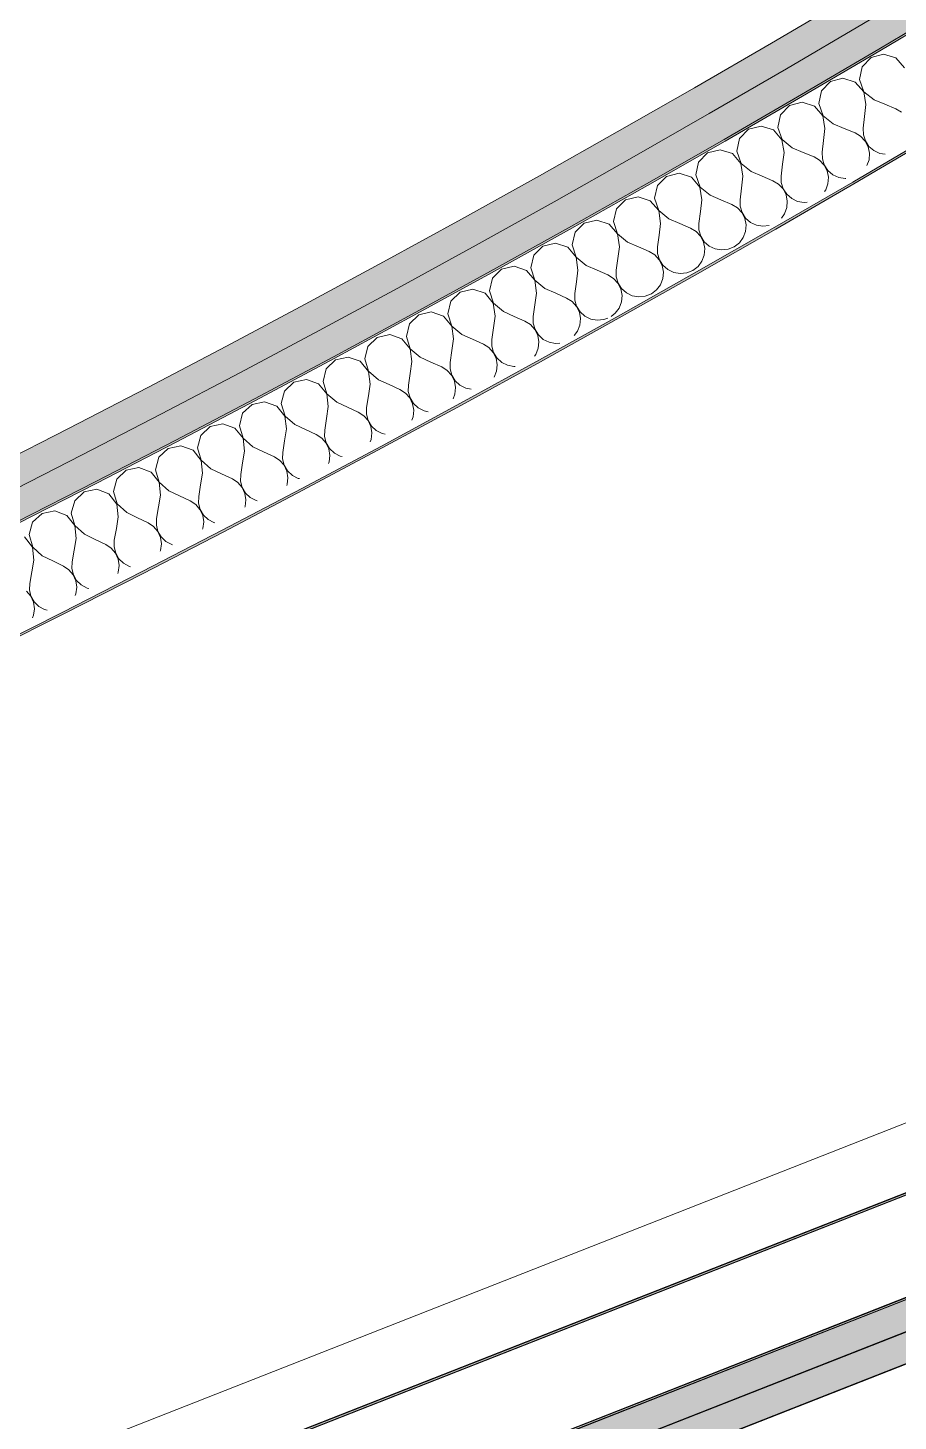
# Model space of a CAD drawing. Header units: millimetres. Extents: x -50172 to 74273, y -80883 to 11206.
# Drawn here: x -23539 to -23101, y -50512 to -49812 of the extents above; entities that cross this region are included whole.
import ezdxf
from ezdxf.enums import TextEntityAlignment as Align

# ---------------------------------------------------------------- set-up
doc = ezdxf.new("R2010")
doc.units = ezdxf.units.MM
doc.header["$MEASUREMENT"] = 0
for name, color, linetype in [('A-25-M_Wall_Int', 7, 'Continuous'), ('New_A-25-M_Wall_Int', 7, 'Continuous'), ('New_A-35-M_FFE-Zone', 7, 'Continuous')]:
    doc.layers.add(name, color=color, linetype=linetype)
for name, color, linetype, lineweight in [('A-25-M_Wall_Int_Pen_No__1', 7, 'Continuous', 13), ('New_A-25-M_Wall_Int_Pen_No__1', 7, 'Continuous', 13), ('New_A-25-M_Wall_Int_Pen_No__150', 7, 'Continuous', 0), ('New_ArchiCAD Zone Stamps_Pen_No__9', 7, 'Continuous', 13)]:
    doc.layers.add(name, color=color, linetype=linetype, lineweight=lineweight)
for name, color, linetype, lineweight, true_color in [('A-25-M_Wall_Int_Pen_No__107', 7, 'Continuous', 15, 0xa6a6a6), ('A-25-M_Wall_Int_Pen_No__81', 7, 'Continuous', 20, 0x6a6a6a), ('New_A-25-M_Wall_Int_Pen_No__107', 7, 'Continuous', 15, 0xa6a6a6), ('New_A-25-M_Wall_Int_Pen_No__81', 7, 'Continuous', 20, 0x6a6a6a), ('New_A-35-M_FFE-Zone_Pen_No__74', 7, 'Continuous', 20, 0x606060)]:
    doc.layers.add(name, color=color, linetype=linetype, lineweight=lineweight, true_color=true_color)
doc.styles.add('GENERATED_STYLE_1', font='')
doc.styles.add('GENERATED_STYLE_3', font='')
doc.styles.get('GENERATED_STYLE_1').set_extended_font_data('Arial', bold=True)
doc.styles.get('GENERATED_STYLE_3').set_extended_font_data('Arial')

# ---------------------------------------------------------------- blocks, each defined once
blk = doc.blocks.new('Lecture 1 First_INB 114R_2_1', base_point=(-22395.77, -55564.06))
at = {"layer": 'New_A-35-M_FFE-Zone_Pen_No__74', "linetype": 'Continuous'}
blk.add_line((-22189.3, -50005.7), (-25917.19, -51469.67), dxfattribs=at)
at = {"layer": 'New_ArchiCAD Zone Stamps_Pen_No__9'}
for tag, height, style, p in [('ROOM_NAME', 250, 'GENERATED_STYLE_1', (-23019.34, -54095.69)), ('zoneNameLine2', 250, 'GENERATED_STYLE_1', (-23207.77, -54527.82)), ('ROOM_NUMBER', 200, 'GENERATED_STYLE_3', (-23396.2, -54948.53)), ('measuredAreaCode', 200, 'GENERATED_STYLE_3', (-23553.22, -55308.64)), ('DUMMY_649', 200, 'GENERATED_STYLE_3', (-23245.82, -55442.68)), ('DUMMY_650', 200, 'GENERATED_STYLE_3', (-22616.65, -55717.03)), ('DUMMY_651', 133.33, 'GENERATED_STYLE_3', (-22337.36, -55823.58))]:
    blk.add_attdef(tag, text='', height=height, rotation=336.44041, dxfattribs=dict(at, style=style)).set_placement(p, align=Align.TOP_LEFT)
blk = doc.blocks.new('*X250')
at = {"layer": 'New_A-25-M_Wall_Int_Pen_No__150', "linetype": 'Continuous'}
for p, q in [((-23108.43, -49824.86), (-23114.71, -49826.51)), ((-23102.2, -49826.75), (-23108.43, -49824.86)), ((-23119.2, -49831.23), (-23120.53, -49837.6)), ((-23114.71, -49826.51), (-23119.2, -49831.23)), ((-23097.9, -49831.63), (-23102.2, -49826.75)), ((-23135.21, -49838.6), (-23139.71, -49843.3)), ((-23128.92, -49836.96), (-23135.21, -49838.6)), ((-23122.7, -49838.87), (-23128.92, -49836.96)), ((-23118.41, -49843.77), (-23122.7, -49838.87)), ((-23120.53, -49837.6), (-23118.33, -49843.72)), ((-23139.71, -49843.3), (-23141.07, -49849.66)), ((-23117.34, -49850.19), (-23118.41, -49843.77)), ((-23118.33, -49843.72), (-23113.23, -49847.76)), ((-23155.75, -49850.62), (-23160.26, -49855.31)), ((-23149.45, -49849), (-23155.75, -49850.62)), ((-23143.24, -49850.94), (-23149.45, -49849)), ((-23138.97, -49855.84), (-23143.24, -49850.94)), ((-23141.07, -49849.66), (-23138.88, -49855.79)), ((-23117.34, -49850.19), (-23118.01, -49856.11)), ((-23113.23, -49847.76), (-23107.73, -49850.04)), ((-23107.73, -49850.04), (-23102.22, -49852.32)), ((-23099.38, -49853.98), (-23102.22, -49852.32)), ((-23160.26, -49855.31), (-23161.64, -49861.67)), ((-23137.92, -49862.26), (-23138.97, -49855.84)), ((-23138.88, -49855.79), (-23133.8, -49859.85)), ((-23133.8, -49859.85), (-23128.3, -49862.15)), ((-23118.01, -49856.11), (-23118.68, -49862.03)), ((-23180.85, -49867.25), (-23182.25, -49873.61)), ((-23176.33, -49862.58), (-23180.85, -49867.25)), ((-23170.02, -49860.98), (-23176.33, -49862.58)), ((-23163.82, -49862.93), (-23170.02, -49860.98)), ((-23159.56, -49867.85), (-23163.82, -49862.93)), ((-23161.64, -49861.67), (-23159.48, -49867.8)), ((-23137.92, -49862.26), (-23138.6, -49868.18)), ((-23128.3, -49862.15), (-23122.8, -49864.45)), ((-23119.97, -49866.12), (-23122.8, -49864.45)), ((-23117.71, -49868.5), (-23119.97, -49866.12)), ((-23118.68, -49862.03), (-23118.6, -49865.31)), ((-23118.6, -49865.31), (-23117.62, -49868.45)), ((-23190.63, -49872.89), (-23196.94, -49874.47)), ((-23184.43, -49874.86), (-23190.63, -49872.89)), ((-23182.25, -49873.61), (-23180.11, -49879.75)), ((-23158.53, -49874.28), (-23159.56, -49867.85)), ((-23159.48, -49867.8), (-23154.4, -49871.88)), ((-23154.4, -49871.88), (-23148.91, -49874.2)), ((-23148.91, -49874.2), (-23143.42, -49876.51)), ((-23138.6, -49868.18), (-23139.29, -49874.1)), ((-23139.29, -49874.1), (-23139.22, -49877.39)), ((-23116.18, -49871.41), (-23117.71, -49868.5)), ((-23117.62, -49868.45), (-23115.82, -49871.2)), ((-23115.52, -49874.63), (-23116.18, -49871.41)), ((-23115.82, -49871.2), (-23113.34, -49873.35)), ((-23113.34, -49873.35), (-23110.35, -49874.73)), ((-23201.48, -49879.13), (-23202.9, -49885.48)), ((-23196.94, -49874.47), (-23201.48, -49879.13)), ((-23180.19, -49879.8), (-23184.43, -49874.86)), ((-23179.18, -49886.22), (-23180.19, -49879.8)), ((-23180.11, -49879.75), (-23175.05, -49883.84)), ((-23159.23, -49880.19), (-23159.95, -49886.11)), ((-23158.53, -49874.28), (-23159.23, -49880.19)), ((-23140.6, -49878.19), (-23143.42, -49876.51)), ((-23138.34, -49880.58), (-23140.6, -49878.19)), ((-23139.22, -49877.39), (-23138.26, -49880.53)), ((-23136.83, -49883.49), (-23138.34, -49880.58)), ((-23138.26, -49880.53), (-23136.47, -49883.28)), ((-23116.8, -49880.76), (-23115.76, -49877.91)), ((-23115.76, -49877.91), (-23115.52, -49874.63)), ((-23110.35, -49874.73), (-23107.69, -49875.16)), ((-23217.59, -49886.3), (-23222.15, -49890.94)), ((-23211.28, -49884.74), (-23217.59, -49886.3)), ((-23205.08, -49886.73), (-23211.28, -49884.74)), ((-23200.86, -49891.67), (-23205.08, -49886.73)), ((-23202.9, -49885.48), (-23200.77, -49891.63)), ((-23179.18, -49886.22), (-23179.9, -49892.14)), ((-23175.05, -49883.84), (-23169.56, -49886.17)), ((-23169.56, -49886.17), (-23164.08, -49888.5)), ((-23159.95, -49886.11), (-23159.88, -49889.4)), ((-23136.17, -49886.71), (-23136.83, -49883.49)), ((-23136.47, -49883.28), (-23133.99, -49885.44)), ((-23136.42, -49889.99), (-23136.17, -49886.71)), ((-23133.99, -49885.44), (-23131.01, -49886.83)), ((-23131.01, -49886.83), (-23127.75, -49887.36)), ((-23127.75, -49887.36), (-23127.48, -49887.33)), ((-23222.15, -49890.94), (-23223.59, -49897.28)), ((-23199.87, -49898.11), (-23200.86, -49891.67)), ((-23200.77, -49891.63), (-23195.73, -49895.74)), ((-23179.9, -49892.14), (-23180.63, -49898.05)), ((-23161.26, -49890.19), (-23164.08, -49888.5)), ((-23159.01, -49892.59), (-23161.26, -49890.19)), ((-23159.88, -49889.4), (-23158.93, -49892.54)), ((-23157.51, -49895.51), (-23159.01, -49892.59)), ((-23158.93, -49892.54), (-23157.15, -49895.3)), ((-23138.16, -49893.9), (-23137.56, -49893.08)), ((-23137.56, -49893.08), (-23136.42, -49889.99)), ((-23238.28, -49898.06), (-23242.85, -49902.68)), ((-23231.96, -49896.52), (-23238.28, -49898.06)), ((-23225.77, -49898.53), (-23231.96, -49896.52)), ((-23221.56, -49903.49), (-23225.77, -49898.53)), ((-23223.59, -49897.28), (-23221.48, -49903.44)), ((-23199.87, -49898.11), (-23200.61, -49904.02)), ((-23195.73, -49895.74), (-23190.25, -49898.09)), ((-23190.25, -49898.09), (-23184.78, -49900.43)), ((-23181.96, -49902.13), (-23184.78, -49900.43)), ((-23179.72, -49904.53), (-23181.96, -49902.13)), ((-23180.63, -49898.05), (-23180.58, -49901.34)), ((-23180.58, -49901.34), (-23179.64, -49904.48)), ((-23158.27, -49905.09), (-23157.12, -49902.01)), ((-23156.86, -49898.73), (-23157.51, -49895.51)), ((-23157.15, -49895.3), (-23154.67, -49897.46)), ((-23157.12, -49902.01), (-23156.86, -49898.73)), ((-23154.67, -49897.46), (-23151.7, -49898.87)), ((-23151.7, -49898.87), (-23148.45, -49899.41)), ((-23148.45, -49899.41), (-23146.81, -49899.22)), ((-23252.68, -49908.23), (-23259.01, -49909.75)), ((-23246.5, -49910.26), (-23252.68, -49908.23)), ((-23242.85, -49902.68), (-23244.31, -49909.03)), ((-23244.31, -49909.03), (-23242.22, -49915.19)), ((-23220.6, -49909.92), (-23221.56, -49903.49)), ((-23221.48, -49903.44), (-23216.45, -49907.56)), ((-23216.45, -49907.56), (-23210.98, -49909.93)), ((-23200.61, -49904.02), (-23201.36, -49909.93)), ((-23178.22, -49907.46), (-23179.72, -49904.53)), ((-23179.64, -49904.48), (-23177.86, -49907.25)), ((-23177.59, -49910.68), (-23178.22, -49907.46)), ((-23177.86, -49907.25), (-23175.4, -49909.42)), ((-23159.85, -49907.24), (-23158.27, -49905.09)), ((-23263.59, -49914.36), (-23265.07, -49920.7)), ((-23259.01, -49909.75), (-23263.59, -49914.36)), ((-23242.31, -49915.24), (-23246.5, -49910.26)), ((-23241.36, -49921.67), (-23242.31, -49915.24)), ((-23242.22, -49915.19), (-23237.2, -49919.33)), ((-23221.36, -49915.83), (-23222.12, -49921.74)), ((-23220.6, -49909.92), (-23221.36, -49915.83)), ((-23210.98, -49909.93), (-23205.51, -49912.3)), ((-23202.7, -49914), (-23205.51, -49912.3)), ((-23200.47, -49916.41), (-23202.7, -49914)), ((-23201.36, -49909.93), (-23201.32, -49913.22)), ((-23201.32, -49913.22), (-23200.38, -49916.36)), ((-23179.02, -49917.04), (-23177.86, -49913.96)), ((-23177.86, -49913.96), (-23177.59, -49910.68)), ((-23175.4, -49909.42), (-23172.43, -49910.84)), ((-23172.43, -49910.84), (-23169.18, -49911.38)), ((-23169.18, -49911.38), (-23166.02, -49911.04)), ((-23279.77, -49921.38), (-23284.37, -49925.98)), ((-23273.44, -49919.88), (-23279.77, -49921.38)), ((-23267.27, -49921.93), (-23273.44, -49919.88)), ((-23263.09, -49926.92), (-23267.27, -49921.93)), ((-23265.07, -49920.7), (-23263, -49926.87)), ((-23241.36, -49921.67), (-23242.14, -49927.58)), ((-23237.2, -49919.33), (-23231.74, -49921.71)), ((-23231.74, -49921.71), (-23226.28, -49924.1)), ((-23222.12, -49921.74), (-23222.1, -49925.03)), ((-23198.98, -49919.34), (-23200.47, -49916.41)), ((-23200.38, -49916.36), (-23198.62, -49919.14)), ((-23198.35, -49922.57), (-23198.98, -49919.34)), ((-23198.64, -49925.85), (-23198.35, -49922.57)), ((-23198.62, -49919.14), (-23196.16, -49921.32)), ((-23196.16, -49921.32), (-23193.19, -49922.74)), ((-23193.19, -49922.74), (-23189.95, -49923.3)), ((-23189.95, -49923.3), (-23186.67, -49922.95)), ((-23186.67, -49922.95), (-23183.6, -49921.72)), ((-23183.6, -49921.72), (-23180.99, -49919.7)), ((-23180.99, -49919.7), (-23179.02, -49917.04)), ((-23284.37, -49925.98), (-23285.87, -49932.31)), ((-23262.16, -49933.36), (-23263.09, -49926.92)), ((-23263, -49926.87), (-23258, -49931.03)), ((-23242.14, -49927.58), (-23242.93, -49933.49)), ((-23223.48, -49925.81), (-23226.28, -49924.1)), ((-23221.25, -49928.23), (-23223.48, -49925.81)), ((-23222.1, -49925.03), (-23221.17, -49928.18)), ((-23219.77, -49931.16), (-23221.25, -49928.23)), ((-23221.17, -49928.18), (-23219.41, -49930.96)), ((-23201.78, -49931.57), (-23199.81, -49928.93)), ((-23199.81, -49928.93), (-23198.64, -49925.85)), ((-23300.57, -49932.94), (-23305.19, -49937.53)), ((-23294.24, -49931.46), (-23300.57, -49932.94)), ((-23288.07, -49933.53), (-23294.24, -49931.46)), ((-23283.91, -49938.53), (-23288.07, -49933.53)), ((-23285.87, -49932.31), (-23283.82, -49938.49)), ((-23262.16, -49933.36), (-23262.96, -49939.26)), ((-23258, -49931.03), (-23252.55, -49933.43)), ((-23252.55, -49933.43), (-23247.09, -49935.83)), ((-23244.29, -49937.55), (-23247.09, -49935.83)), ((-23242.93, -49933.49), (-23242.91, -49936.77)), ((-23242.91, -49936.77), (-23241.99, -49939.93)), ((-23219.16, -49934.39), (-23219.77, -49931.16)), ((-23219.45, -49937.67), (-23219.16, -49934.39)), ((-23219.41, -49930.96), (-23216.96, -49933.14)), ((-23216.96, -49933.14), (-23214, -49934.58)), ((-23214, -49934.58), (-23210.75, -49935.15)), ((-23210.75, -49935.15), (-23207.47, -49934.81)), ((-23207.47, -49934.81), (-23204.4, -49933.58)), ((-23204.4, -49933.58), (-23201.78, -49931.57)), ((-23315.07, -49942.98), (-23321.41, -49944.44)), ((-23308.91, -49945.07), (-23315.07, -49942.98)), ((-23305.19, -49937.53), (-23306.71, -49943.85)), ((-23306.71, -49943.85), (-23304.68, -49950.03)), ((-23283, -49944.98), (-23283.91, -49938.53)), ((-23283.82, -49938.49), (-23278.83, -49942.66)), ((-23278.83, -49942.66), (-23273.38, -49945.08)), ((-23262.96, -49939.26), (-23263.76, -49945.17)), ((-23242.07, -49939.98), (-23244.29, -49937.55)), ((-23240.61, -49942.91), (-23242.07, -49939.98)), ((-23241.99, -49939.93), (-23240.24, -49942.71)), ((-23240, -49946.14), (-23240.61, -49942.91)), ((-23240.24, -49942.71), (-23237.8, -49944.91)), ((-23225.24, -49945.39), (-23222.61, -49943.38)), ((-23222.61, -49943.38), (-23220.63, -49940.74)), ((-23220.63, -49940.74), (-23219.45, -49937.67)), ((-23326.04, -49949.01), (-23327.58, -49955.33)), ((-23321.41, -49944.44), (-23326.04, -49949.01)), ((-23304.76, -49950.08), (-23308.91, -49945.07)), ((-23303.87, -49956.53), (-23304.76, -49950.08)), ((-23304.68, -49950.03), (-23299.7, -49954.22)), ((-23283.82, -49950.88), (-23284.64, -49956.78)), ((-23283, -49944.98), (-23283.82, -49950.88)), ((-23273.38, -49945.08), (-23267.94, -49947.49)), ((-23265.14, -49949.23), (-23267.94, -49947.49)), ((-23262.93, -49951.66), (-23265.14, -49949.23)), ((-23263.76, -49945.17), (-23263.76, -49948.45)), ((-23263.76, -49948.45), (-23262.85, -49951.61)), ((-23241.5, -49952.49), (-23240.3, -49949.42)), ((-23240.3, -49949.42), (-23240, -49946.14)), ((-23237.8, -49944.91), (-23234.84, -49946.35)), ((-23234.84, -49946.35), (-23231.6, -49946.93)), ((-23231.6, -49946.93), (-23228.31, -49946.6)), ((-23228.31, -49946.6), (-23225.24, -49945.39)), ((-23342.28, -49955.87), (-23346.92, -49960.42)), ((-23335.94, -49954.43), (-23342.28, -49955.87)), ((-23329.78, -49956.54), (-23335.94, -49954.43)), ((-23325.65, -49961.56), (-23329.78, -49956.54)), ((-23327.58, -49955.33), (-23325.57, -49961.52)), ((-23303.87, -49956.53), (-23304.71, -49962.43)), ((-23299.7, -49954.22), (-23294.26, -49956.66)), ((-23294.26, -49956.66), (-23288.82, -49959.09)), ((-23284.64, -49956.78), (-23284.64, -49960.07)), ((-23261.47, -49954.6), (-23262.93, -49951.66)), ((-23262.85, -49951.61), (-23261.11, -49954.4)), ((-23260.88, -49957.83), (-23261.47, -49954.6)), ((-23261.19, -49961.11), (-23260.88, -49957.83)), ((-23261.11, -49954.4), (-23258.67, -49956.6)), ((-23258.67, -49956.6), (-23255.72, -49958.05)), ((-23255.72, -49958.05), (-23252.48, -49958.64)), ((-23252.48, -49958.64), (-23249.19, -49958.32)), ((-23249.19, -49958.32), (-23247.18, -49957.54)), ((-23245.53, -49956.68), (-23243.48, -49955.13)), ((-23243.48, -49955.13), (-23241.5, -49952.49)), ((-23346.92, -49960.42), (-23348.48, -49966.74)), ((-23324.78, -49968.01), (-23325.65, -49961.56)), ((-23325.57, -49961.52), (-23320.6, -49965.72)), ((-23304.71, -49962.43), (-23305.55, -49968.33)), ((-23286.03, -49960.84), (-23288.82, -49959.09)), ((-23283.83, -49963.27), (-23286.03, -49960.84)), ((-23284.64, -49960.07), (-23283.75, -49963.23)), ((-23282.38, -49966.22), (-23283.83, -49963.27)), ((-23283.75, -49963.23), (-23282.02, -49966.02)), ((-23264.01, -49966.3), (-23262.4, -49964.18)), ((-23262.4, -49964.18), (-23261.19, -49961.11)), ((-23367.85, -49971.77), (-23369.43, -49978.08)), ((-23363.19, -49967.23), (-23367.85, -49971.77)), ((-23356.84, -49965.81), (-23363.19, -49967.23)), ((-23350.69, -49967.94), (-23356.84, -49965.81)), ((-23346.58, -49972.98), (-23350.69, -49967.94)), ((-23348.48, -49966.74), (-23346.49, -49972.94)), ((-23324.78, -49968.01), (-23325.64, -49973.91)), ((-23320.6, -49965.72), (-23315.17, -49968.18)), ((-23315.17, -49968.18), (-23309.74, -49970.63)), ((-23306.96, -49972.38), (-23309.74, -49970.63)), ((-23305.55, -49968.33), (-23305.57, -49971.61)), ((-23305.57, -49971.61), (-23304.68, -49974.78)), ((-23281.8, -49969.45), (-23282.38, -49966.22)), ((-23282.12, -49972.73), (-23281.8, -49969.45)), ((-23282.02, -49966.02), (-23279.59, -49968.23)), ((-23279.59, -49968.23), (-23276.64, -49969.69)), ((-23276.64, -49969.69), (-23273.4, -49970.29)), ((-23273.4, -49970.29), (-23271.29, -49970.09)), ((-23384.14, -49978.53), (-23388.81, -49983.06)), ((-23377.78, -49977.13), (-23384.14, -49978.53)), ((-23371.64, -49979.28), (-23377.78, -49977.13)), ((-23367.54, -49984.33), (-23371.64, -49979.28)), ((-23369.43, -49978.08), (-23367.46, -49984.29)), ((-23345.73, -49979.43), (-23346.58, -49972.98)), ((-23346.49, -49972.94), (-23341.54, -49977.16)), ((-23341.54, -49977.16), (-23336.12, -49979.63)), ((-23325.64, -49973.91), (-23326.5, -49979.81)), ((-23304.76, -49974.82), (-23306.96, -49972.38)), ((-23303.32, -49977.77), (-23304.76, -49974.82)), ((-23304.68, -49974.78), (-23302.96, -49977.57)), ((-23302.75, -49981.01), (-23303.32, -49977.77)), ((-23302.96, -49977.57), (-23300.53, -49979.79)), ((-23284.06, -49976.74), (-23283.33, -49975.79)), ((-23283.33, -49975.79), (-23282.12, -49972.73)), ((-23388.81, -49983.06), (-23390.41, -49989.36)), ((-23366.72, -49990.79), (-23367.54, -49984.33)), ((-23367.46, -49984.29), (-23362.52, -49988.52)), ((-23346.61, -49985.33), (-23347.49, -49991.22)), ((-23345.73, -49979.43), (-23346.61, -49985.33)), ((-23336.12, -49979.63), (-23330.7, -49982.09)), ((-23327.92, -49983.85), (-23330.7, -49982.09)), ((-23325.73, -49986.31), (-23327.92, -49983.85)), ((-23326.5, -49979.81), (-23326.52, -49983.09)), ((-23326.52, -49983.09), (-23325.65, -49986.26)), ((-23324.3, -49989.26), (-23325.73, -49986.31)), ((-23325.65, -49986.26), (-23323.94, -49989.06)), ((-23304.27, -49987.27), (-23303.08, -49984.28)), ((-23303.08, -49984.28), (-23302.75, -49981.01)), ((-23300.53, -49979.79), (-23297.59, -49981.26)), ((-23297.59, -49981.26), (-23294.35, -49981.87)), ((-23294.35, -49981.87), (-23293.82, -49981.83)), ((-23405.12, -49989.76), (-23409.8, -49994.27)), ((-23398.76, -49988.38), (-23405.12, -49989.76)), ((-23392.62, -49990.55), (-23398.76, -49988.38)), ((-23388.54, -49995.62), (-23392.62, -49990.55)), ((-23390.41, -49989.36), (-23388.46, -49995.57)), ((-23366.72, -49990.79), (-23367.61, -49996.68)), ((-23362.52, -49988.52), (-23357.1, -49991.01)), ((-23357.1, -49991.01), (-23351.69, -49993.49)), ((-23347.49, -49991.22), (-23347.52, -49994.51)), ((-23323.74, -49992.5), (-23324.3, -49989.26)), ((-23324.08, -49995.77), (-23323.74, -49992.5)), ((-23323.94, -49989.06), (-23321.52, -49991.29)), ((-23321.52, -49991.29), (-23318.58, -49992.77)), ((-23318.58, -49992.77), (-23315.84, -49993.29)), ((-23419.77, -49999.57), (-23426.13, -50000.93)), ((-23413.64, -50001.75), (-23419.77, -49999.57)), ((-23409.8, -49994.27), (-23411.42, -50000.57)), ((-23387.74, -50002.07), (-23388.54, -49995.62)), ((-23388.46, -49995.57), (-23383.53, -49999.82)), ((-23383.53, -49999.82), (-23378.12, -50002.33)), ((-23367.61, -49996.68), (-23368.51, -50002.57)), ((-23348.92, -49995.26), (-23351.69, -49993.49)), ((-23346.74, -49997.72), (-23348.92, -49995.26)), ((-23347.52, -49994.51), (-23346.65, -49997.68)), ((-23345.32, -50000.68), (-23346.74, -49997.72)), ((-23346.65, -49997.68), (-23344.95, -50000.48)), ((-23325.01, -49998.07), (-23324.08, -49995.77)), ((-23430.83, -50005.42), (-23432.47, -50011.72)), ((-23426.13, -50000.93), (-23430.83, -50005.42)), ((-23409.58, -50006.83), (-23413.64, -50001.75)), ((-23411.42, -50000.57), (-23409.49, -50006.79)), ((-23408.79, -50013.29), (-23409.58, -50006.83)), ((-23409.49, -50006.79), (-23404.58, -50011.05)), ((-23387.74, -50002.07), (-23388.65, -50007.96)), ((-23378.12, -50002.33), (-23372.72, -50004.83)), ((-23369.95, -50006.61), (-23372.72, -50004.83)), ((-23367.78, -50009.07), (-23369.95, -50006.61)), ((-23368.51, -50002.57), (-23368.55, -50005.85)), ((-23368.55, -50005.85), (-23367.69, -50009.03)), ((-23345.81, -50008.9), (-23345.12, -50007.19)), ((-23344.76, -50003.92), (-23345.32, -50000.68)), ((-23345.12, -50007.19), (-23344.76, -50003.92)), ((-23344.95, -50000.48), (-23342.54, -50002.72)), ((-23342.54, -50002.72), (-23339.61, -50004.21)), ((-23339.61, -50004.21), (-23337.56, -50004.61)), ((-23447.19, -50012.02), (-23451.9, -50016.5)), ((-23440.82, -50010.69), (-23447.19, -50012.02)), ((-23434.7, -50012.89), (-23440.82, -50010.69)), ((-23430.65, -50017.98), (-23434.7, -50012.89)), ((-23432.47, -50011.72), (-23430.56, -50017.94)), ((-23408.79, -50013.29), (-23409.72, -50019.18)), ((-23404.58, -50011.05), (-23399.18, -50013.58)), ((-23399.18, -50013.58), (-23393.78, -50016.1)), ((-23389.57, -50013.85), (-23389.62, -50017.13)), ((-23388.65, -50007.96), (-23389.57, -50013.85)), ((-23366.37, -50012.04), (-23367.78, -50009.07)), ((-23367.69, -50009.03), (-23366, -50011.84)), ((-23365.82, -50015.28), (-23366.37, -50012.04)), ((-23366, -50011.84), (-23363.6, -50014.08)), ((-23363.6, -50014.08), (-23360.67, -50015.58)), ((-23451.9, -50016.5), (-23453.56, -50022.8)), ((-23429.88, -50024.45), (-23430.65, -50017.98)), ((-23430.56, -50017.94), (-23425.66, -50022.22)), ((-23409.72, -50019.18), (-23410.66, -50025.06)), ((-23391.02, -50017.88), (-23393.78, -50016.1)), ((-23388.86, -50020.35), (-23391.02, -50017.88)), ((-23389.62, -50017.13), (-23388.77, -50020.31)), ((-23387.46, -50023.32), (-23388.86, -50020.35)), ((-23388.77, -50020.31), (-23387.09, -50023.13)), ((-23366.69, -50019.78), (-23366.19, -50018.55)), ((-23366.19, -50018.55), (-23365.82, -50015.28)), ((-23360.67, -50015.58), (-23359.2, -50015.87)), ((-23473, -50027.52), (-23474.68, -50033.81)), ((-23468.27, -50023.05), (-23473, -50027.52)), ((-23461.9, -50021.74), (-23468.27, -50023.05)), ((-23455.79, -50023.96), (-23461.9, -50021.74)), ((-23451.75, -50029.07), (-23455.79, -50023.96)), ((-23453.56, -50022.8), (-23451.67, -50029.02)), ((-23429.88, -50024.45), (-23430.83, -50030.33)), ((-23425.66, -50022.22), (-23420.27, -50024.76)), ((-23420.27, -50024.76), (-23414.88, -50027.3)), ((-23412.13, -50029.09), (-23414.88, -50027.3)), ((-23410.66, -50025.06), (-23410.72, -50028.35)), ((-23410.72, -50028.35), (-23409.89, -50031.53)), ((-23386.92, -50026.57), (-23387.46, -50023.32)), ((-23387.3, -50029.84), (-23386.92, -50026.57)), ((-23387.09, -50023.13), (-23384.69, -50025.38)), ((-23384.69, -50025.38), (-23381.77, -50026.89)), ((-23381.77, -50026.89), (-23380.74, -50027.09)), ((-23489.39, -50034.02), (-23494.14, -50038.47)), ((-23483.02, -50032.72), (-23489.39, -50034.02)), ((-23476.91, -50034.96), (-23483.02, -50032.72)), ((-23472.89, -50040.08), (-23476.91, -50034.96)), ((-23474.68, -50033.81), (-23472.81, -50040.04)), ((-23451.01, -50035.53), (-23451.75, -50029.07)), ((-23451.67, -50029.02), (-23446.78, -50033.32)), ((-23446.78, -50033.32), (-23441.4, -50035.88)), ((-23430.83, -50030.33), (-23431.79, -50036.21)), ((-23409.97, -50031.57), (-23412.13, -50029.09)), ((-23408.58, -50034.54), (-23409.97, -50031.57)), ((-23409.89, -50031.53), (-23408.21, -50034.35)), ((-23408.05, -50037.79), (-23408.58, -50034.54)), ((-23408.21, -50034.35), (-23405.82, -50036.61)), ((-23387.65, -50030.69), (-23387.3, -50029.84)), ((-23494.14, -50038.47), (-23495.84, -50044.75)), ((-23472.17, -50046.55), (-23472.89, -50040.08)), ((-23472.81, -50040.04), (-23467.94, -50044.35)), ((-23451.98, -50041.41), (-23452.95, -50047.29)), ((-23451.01, -50035.53), (-23451.98, -50041.41)), ((-23441.4, -50035.88), (-23436.02, -50038.43)), ((-23433.27, -50040.23), (-23436.02, -50038.43)), ((-23431.12, -50042.72), (-23433.27, -50040.23)), ((-23431.79, -50036.21), (-23431.86, -50039.49)), ((-23431.86, -50039.49), (-23431.03, -50042.67)), ((-23408.69, -50041.65), (-23408.44, -50041.06)), ((-23408.44, -50041.06), (-23408.05, -50037.79)), ((-23405.82, -50036.61), (-23402.9, -50038.12)), ((-23402.9, -50038.12), (-23402.2, -50038.27)), ((-23515.31, -50049.35), (-23517.03, -50055.63)), ((-23510.55, -50044.92), (-23515.31, -50049.35)), ((-23504.17, -50043.64), (-23510.55, -50044.92)), ((-23498.07, -50045.9), (-23504.17, -50043.64)), ((-23494.07, -50051.03), (-23498.07, -50045.9)), ((-23495.84, -50044.75), (-23493.98, -50050.99)), ((-23472.17, -50046.55), (-23473.16, -50052.42)), ((-23467.94, -50044.35), (-23462.56, -50046.93)), ((-23462.56, -50046.93), (-23457.19, -50049.5)), ((-23452.95, -50047.29), (-23453.04, -50050.57)), ((-23429.74, -50045.7), (-23431.12, -50042.72)), ((-23431.03, -50042.67), (-23429.37, -50045.5)), ((-23429.22, -50048.94), (-23429.74, -50045.7)), ((-23429.62, -50052.21), (-23429.22, -50048.94)), ((-23429.37, -50045.5), (-23426.99, -50047.77)), ((-23426.99, -50047.77), (-23424.07, -50049.3)), ((-23424.07, -50049.3), (-23423.57, -50049.4)), ((-23531.74, -50055.74), (-23536.51, -50060.17)), ((-23525.36, -50054.49), (-23531.74, -50055.74)), ((-23519.27, -50056.77), (-23525.36, -50054.49)), ((-23517.03, -50055.63), (-23515.19, -50061.87)), ((-23493.37, -50057.5), (-23494.07, -50051.03)), ((-23493.98, -50050.99), (-23489.12, -50055.32)), ((-23489.12, -50055.32), (-23483.76, -50057.91)), ((-23473.16, -50052.42), (-23474.15, -50058.3)), ((-23454.44, -50051.31), (-23457.19, -50049.5)), ((-23452.3, -50053.8), (-23454.44, -50051.31)), ((-23453.04, -50050.57), (-23452.22, -50053.76)), ((-23450.93, -50056.78), (-23452.3, -50053.8)), ((-23452.22, -50053.76), (-23450.56, -50056.59)), ((-23429.8, -50052.64), (-23429.62, -50052.21)), ((-23536.51, -50060.17), (-23538.25, -50066.43)), ((-23515.28, -50061.91), (-23519.27, -50056.77)), ((-23514.6, -50068.38), (-23515.28, -50061.91)), ((-23515.19, -50061.87), (-23510.35, -50066.21)), ((-23494.37, -50063.37), (-23495.38, -50069.25)), ((-23493.37, -50057.5), (-23494.37, -50063.37)), ((-23483.76, -50057.91), (-23478.39, -50060.49)), ((-23475.66, -50062.32), (-23478.39, -50060.49)), ((-23473.52, -50064.82), (-23475.66, -50062.32)), ((-23474.15, -50058.3), (-23474.24, -50061.59)), ((-23474.24, -50061.59), (-23473.44, -50064.77)), ((-23451, -50063.68), (-23450.84, -50063.3)), ((-23450.43, -50060.03), (-23450.93, -50056.78)), ((-23450.84, -50063.3), (-23450.43, -50060.03)), ((-23450.56, -50056.59), (-23448.19, -50058.86)), ((-23448.19, -50058.86), (-23445.28, -50060.4)), ((-23445.28, -50060.4), (-23444.86, -50060.49)), ((-23536.52, -50072.73), (-23540.49, -50067.57)), ((-23538.25, -50066.43), (-23536.44, -50072.68)), ((-23514.6, -50068.38), (-23515.62, -50074.25)), ((-23510.35, -50066.21), (-23504.99, -50068.82)), ((-23504.99, -50068.82), (-23499.63, -50071.43)), ((-23495.38, -50069.25), (-23495.49, -50072.53)), ((-23472.16, -50067.8), (-23473.52, -50064.82)), ((-23473.44, -50064.77), (-23471.79, -50067.61)), ((-23471.67, -50071.05), (-23472.16, -50067.8)), ((-23471.79, -50067.61), (-23469.42, -50069.89)), ((-23469.42, -50069.89), (-23466.52, -50071.44)), ((-23535.86, -50079.2), (-23536.52, -50072.73)), ((-23536.44, -50072.68), (-23531.61, -50077.04)), ((-23531.61, -50077.04), (-23526.26, -50079.67)), ((-23515.62, -50074.25), (-23516.65, -50080.12)), ((-23496.9, -50073.26), (-23499.63, -50071.43)), ((-23494.78, -50075.76), (-23496.9, -50073.26)), ((-23495.49, -50072.53), (-23494.69, -50075.72)), ((-23493.42, -50078.75), (-23494.78, -50075.76)), ((-23494.69, -50075.72), (-23493.05, -50078.56)), ((-23472.28, -50074.76), (-23472.09, -50074.32)), ((-23472.09, -50074.32), (-23471.67, -50071.05)), ((-23466.52, -50071.44), (-23466.07, -50071.53)), ((-23535.86, -50079.2), (-23536.91, -50085.07)), ((-23526.26, -50079.67), (-23520.91, -50082.29)), ((-23518.18, -50084.13), (-23520.91, -50082.29)), ((-23516.07, -50086.64), (-23518.18, -50084.13)), ((-23516.65, -50080.12), (-23516.77, -50083.41)), ((-23516.77, -50083.41), (-23515.98, -50086.6)), ((-23492.94, -50082), (-23493.42, -50078.75)), ((-23493.37, -50085.27), (-23492.94, -50082)), ((-23493.05, -50078.56), (-23490.69, -50080.85)), ((-23490.69, -50080.85), (-23487.79, -50082.41)), ((-23487.79, -50082.41), (-23487.2, -50082.54)), ((-23537.95, -50090.93), (-23538.08, -50094.22)), ((-23536.91, -50085.07), (-23537.95, -50090.93)), ((-23514.72, -50089.64), (-23516.07, -50086.64)), ((-23515.98, -50086.6), (-23514.35, -50089.45)), ((-23514.25, -50092.89), (-23514.72, -50089.64)), ((-23514.35, -50089.45), (-23512, -50091.74)), ((-23493.64, -50085.89), (-23493.37, -50085.27)), ((-23537.39, -50097.45), (-23539.5, -50094.93)), ((-23538.08, -50094.22), (-23537.3, -50097.41)), ((-23536.05, -50100.45), (-23537.39, -50097.45)), ((-23537.3, -50097.41), (-23535.68, -50100.27)), ((-23515.08, -50097.06), (-23514.69, -50096.15)), ((-23514.69, -50096.15), (-23514.25, -50092.89)), ((-23512, -50091.74), (-23509.1, -50093.31)), ((-23509.1, -50093.31), (-23508.25, -50093.5)), ((-23535.59, -50103.71), (-23536.05, -50100.45)), ((-23536.04, -50106.97), (-23535.59, -50103.71)), ((-23535.68, -50100.27), (-23533.34, -50102.57)), ((-23533.34, -50102.57), (-23530.45, -50104.14)), ((-23530.45, -50104.14), (-23529.22, -50104.42)), ((-23536.62, -50108.27), (-23536.04, -50106.97))]:
    blk.add_line(p, q, dxfattribs=at)
blk = doc.blocks.new('Wall_7_1', base_point=(-29918.46, -50217.22))
at = {"layer": 'New_A-25-M_Wall_Int_Pen_No__107', "linetype": 'Continuous'}
for points in [[(-20095.26, -46371.16, -0.413614), (-29918.46, -50217.22), (-29924.46, -50230.97, 0.413614), (-20081.52, -46377.18)], [(-20081.52, -46377.18, -0.413614), (-29924.46, -50230.97), (-29930.45, -50244.72, 0.413614), (-20067.79, -46383.21)]]:
    blk.add_hatch(color=256, dxfattribs=at).paths.add_polyline_path(points)
at = {"layer": 'New_A-25-M_Wall_Int_Pen_No__81', "linetype": 'Continuous', "lineweight": 0, "true_color": 0x353535}
for points in [[(-20067.79, -46383.21, -0.413614), (-29930.45, -50244.72), (-29930.85, -50245.64, 0.413614), (-20066.87, -46383.61)], [(-20021.08, -46403.69, -0.413614), (-29950.84, -50291.47), (-29951.24, -50292.39, 0.413614), (-20020.16, -46404.09)]]:
    blk.add_hatch(color=250, dxfattribs=at).paths.add_polyline_path(points)
at = {"layer": 'New_A-25-M_Wall_Int_Pen_No__1', "linetype": 'Continuous'}
for radius in [7467.12, 7482.12, 7498.12, 7497.12, 7549.12, 7548.12]:
    blk.add_arc((-26933.84, -43372.52), radius, 246.440445, 336.323082, dxfattribs=at)
at = {"layer": 'New_A-25-M_Wall_Int', "color": 250, "lineweight": 50, "true_color": 0x2a2a2a}
blk.add_blockref('*X250', (0, 0), dxfattribs=at)
blk = doc.blocks.new('Wall_86_1', base_point=(-25694.44, -51503.2))
at = {"layer": 'A-25-M_Wall_Int_Pen_No__107', "linetype": 'Continuous'}
for points in [[(-25696.18, -51487.77), (-22460.76, -50217.18), (-22442.03, -50193.71), (-25697.92, -51472.33)], [(-25694.44, -51503.2), (-22479.49, -50240.65), (-22460.76, -50217.18), (-25696.18, -51487.77)]]:
    blk.add_hatch(color=256, dxfattribs=at).paths.add_polyline_path(points)
at = {"layer": 'A-25-M_Wall_Int_Pen_No__81', "linetype": 'Continuous', "lineweight": 0, "true_color": 0x353535}
for points in [[(-25703.61, -51421.92), (-22380.86, -50117.05), (-22379.61, -50115.48), (-25703.73, -51420.89)], [(-25697.92, -51472.33), (-22442.03, -50193.71), (-22440.78, -50192.15), (-25698.04, -51471.3)]]:
    blk.add_hatch(color=250, dxfattribs=at).paths.add_polyline_path(points)
at = {"layer": 'A-25-M_Wall_Int_Pen_No__1', "linetype": 'Continuous'}
for p, q in [((-25703.61, -51421.92), (-22380.86, -50117.05)), ((-25698.04, -51471.3), (-22440.78, -50192.15)), ((-25697.92, -51472.33), (-22442.03, -50193.71)), ((-25696.18, -51487.77), (-22460.76, -50217.18))]:
    blk.add_line(p, q, dxfattribs=at)
at = {"layer": 'A-25-M_Wall_Int_Pen_No__1', "linetype": 'Continuous', "flags": 128}
for points in [[(-22379.61, -50115.48), (-25703.73, -51420.89)], [(-25694.44, -51503.2), (-22479.49, -50240.65)]]:
    blk.add_lwpolyline(points, dxfattribs=at)
blk = doc.blocks.new('Wall_165_1', base_point=(-25694.44, -51503.2))
at = {"layer": 'A-25-M_Wall_Int_Pen_No__107', "linetype": 'Continuous'}
for points in [[(-25699.93, -51489.23), (-22340.05, -50170.12), (-22349.27, -50157.62), (-25705.41, -51475.27)], [(-25694.44, -51503.2), (-22330.83, -50182.61), (-22340.05, -50170.12), (-25699.93, -51489.23)]]:
    blk.add_hatch(color=256, dxfattribs=at).paths.add_polyline_path(points)
at = {"layer": 'A-25-M_Wall_Int_Pen_No__81', "linetype": 'Continuous', "lineweight": 0, "true_color": 0x353535}
for points in [[(-25723.31, -51429.66), (-22379.39, -50116.81), (-22380, -50115.98), (-25723.68, -51428.73)], [(-25705.41, -51475.27), (-22349.27, -50157.62), (-22349.88, -50156.79), (-25705.77, -51474.34)]]:
    blk.add_hatch(color=250, dxfattribs=at).paths.add_polyline_path(points)
at = {"layer": 'A-25-M_Wall_Int_Pen_No__1', "linetype": 'Continuous'}
for p, q in [((-25723.31, -51429.66), (-22379.39, -50116.81)), ((-25705.77, -51474.34), (-22349.88, -50156.79)), ((-25705.41, -51475.27), (-22349.27, -50157.62)), ((-25699.93, -51489.23), (-22340.05, -50170.12))]:
    blk.add_line(p, q, dxfattribs=at)
at = {"layer": 'A-25-M_Wall_Int_Pen_No__1', "linetype": 'Continuous', "flags": 128}
for points in [[(-22380, -50115.98), (-25703.73, -51420.9)], [(-25694.44, -51503.2), (-22330.83, -50182.61)]]:
    blk.add_lwpolyline(points, dxfattribs=at)

msp = doc.modelspace()

# ---------------------------------------------------------------- block references
at = {"layer": 'A-25-M_Wall_Int', "color": 250, "lineweight": 50, "true_color": 0x2a2a2a}
for name in ['Wall_165_1', 'Wall_86_1']:
    msp.add_blockref(name, (-25694.44, -51503.2), dxfattribs=at)
at = {"layer": 'New_A-25-M_Wall_Int', "color": 250, "lineweight": 50, "true_color": 0x2a2a2a}
msp.add_blockref('Wall_7_1', (-29918.46, -50217.22), dxfattribs=at)
at = {"layer": 'New_A-35-M_FFE-Zone', "linetype": 'Continuous'}
msp.add_blockref('Lecture 1 First_INB 114R_2_1', (-22395.77, -55564.06), dxfattribs=at)

doc.saveas('drawing.dxf')
